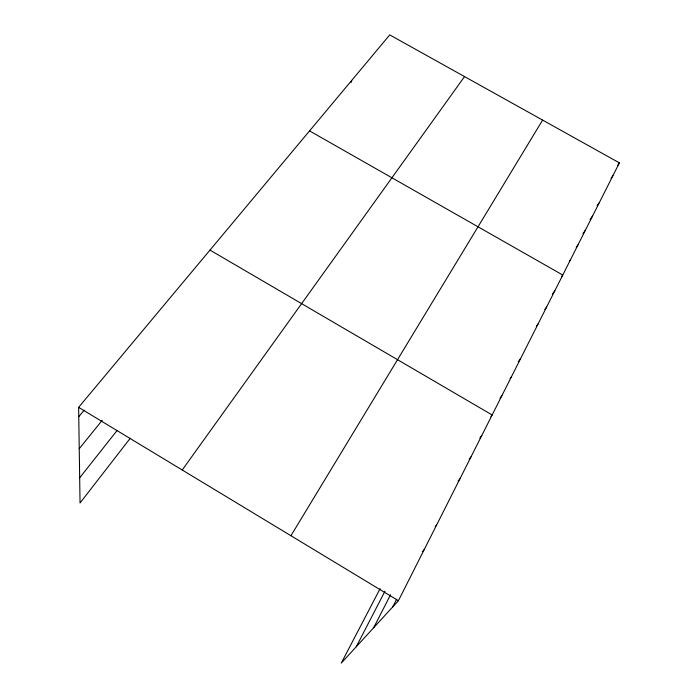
<?xml version="1.0" encoding="UTF-8"?>
<svg xmlns="http://www.w3.org/2000/svg" width="698" height="698" viewBox="0 0 698 698"><rect width="100%" height="100%" fill="white"/><g stroke="black" fill="none" stroke-linecap="round" stroke-linejoin="round"><path stroke-width="1.05" d="M351.068 82.477L351.705 80.436M380.078 588.702L341.278 663.1L398.41 600.716L619.379 162.878L389.737 34.9L78.621 407.353L80.043 502.996L130.203 438.309M392.791 606.85L396.665 599.207M373.631 627.772L390.583 594.679M356.25 646.749L384.999 591.171M290.935 535.732L542.616 120.1M617.538 165.566L619.379 162.878M611.082 178.339L612.923 175.66M597.069 205.753L598.901 203.109M590.107 219.538L592.55 216.031M582.952 233.682L585.404 230.192M576.225 247.336L578.057 244.745M569.298 261.401L570.519 259.682M561.558 276.74L562.771 275.038L309.554 130.892M182.23 469.998L464.545 76.588M552.38 294.181L554.805 290.822M544.806 309.546L546.613 307.05M536.387 326.21L538.193 323.741M518.213 361.808L520.586 358.615M510.098 378.569L511.39 376.841M499.986 398.157L501.914 395.618M490.869 416.636L492.142 414.978L209.985 250.093M479.858 437.986L481.76 435.561M79.668 477.833L117.124 430.448M469.152 459.188L471.028 456.824M458.089 481.088L459.938 478.793M79.24 448.709L102.187 420.327M78.761 416.715L84.126 410.241M435.273 526.606L436.608 525.027M422.369 551.638L424.323 549.37M78.621 407.353L398.41 600.716"/></g></svg>
